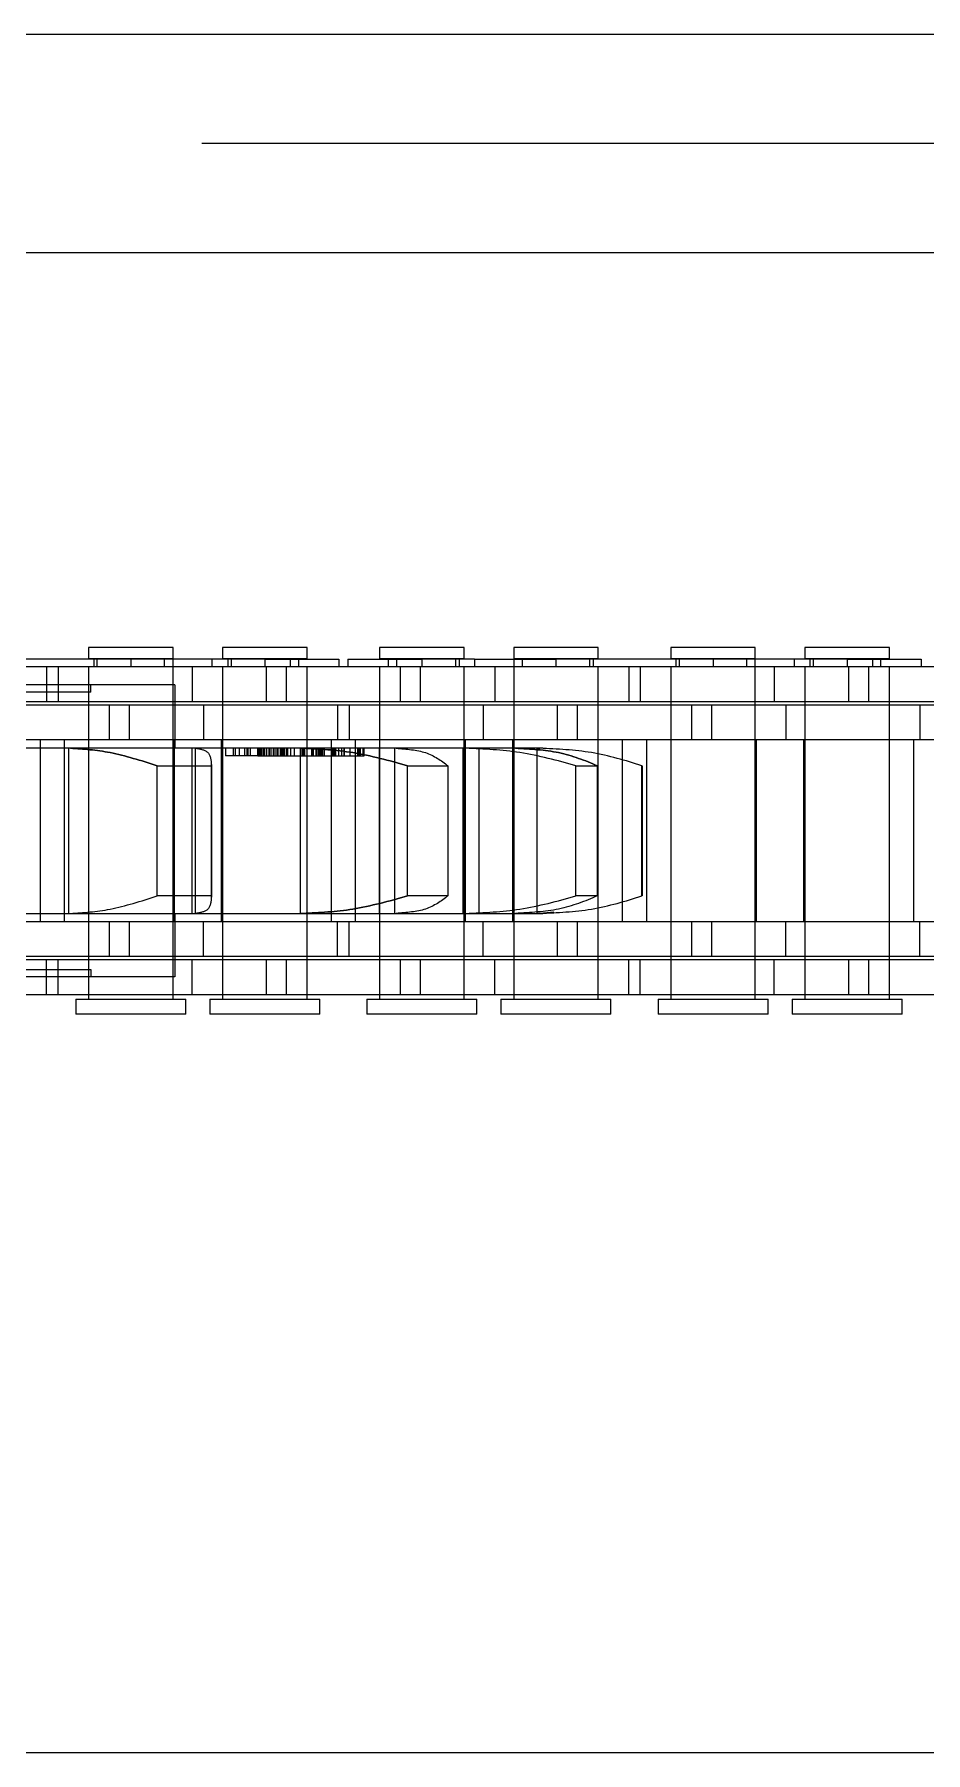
# Model space of a CAD drawing. Header units: metres. Extents: x 0 to 21025, y 0 to 14850.
# Drawn here: x 2669.8 to 2708.7, y 9261.1 to 9336.1 of the extents above; entities that cross this region are included whole.
import ezdxf

# ---------------------------------------------------------------- set-up
doc = ezdxf.new("R2010")
doc.units = ezdxf.units.M
doc.header["$LTSCALE"] = 25
doc.linetypes.add('HIDDEN2', pattern=[4.7625, 3.175, -1.5875])
doc.layers.add('SL4', color=4, linetype='Continuous')
doc.layers.add('ST1', color=7, linetype='HIDDEN2')

msp = doc.modelspace()

# ---------------------------------------------------------------- linework, layer by layer
at = {"layer": 'SL4'}
for p, q in [((2875.564, 9336.149), (1925.562, 9336.149)), ((2085.802, 9326.624), (2875.564, 9326.624)), ((2085.807, 9261.149), (2875.564, 9261.149))]:
    msp.add_line(p, q, dxfattribs=at)
at = {"layer": 'ST1'}
for p, q in [((2875.564, 9331.386), (1875.564, 9331.386)), ((2085.802, 9326.624), (2875.564, 9326.624)), ((2675.876, 9309.384), (2672.186, 9309.384)), ((2672.186, 9309.384), (2672.186, 9308.91)), ((2675.876, 9308.91), (2675.876, 9309.384)), ((2681.724, 9309.384), (2678.034, 9309.384)), ((2678.034, 9309.384), (2678.034, 9308.91)), ((2681.724, 9308.91), (2681.724, 9309.384)), ((2688.576, 9309.384), (2684.886, 9309.384)), ((2684.886, 9309.384), (2684.886, 9308.91)), ((2688.576, 9308.91), (2688.576, 9309.384)), ((2694.424, 9309.384), (2690.734, 9309.384)), ((2690.734, 9309.384), (2690.734, 9308.91)), ((2694.424, 9308.91), (2694.424, 9309.384)), ((2701.275, 9309.384), (2697.585, 9309.384)), ((2697.585, 9309.384), (2697.585, 9308.91)), ((2701.275, 9308.91), (2701.275, 9309.384)), ((2707.124, 9309.384), (2703.434, 9309.384)), ((2703.434, 9309.384), (2703.434, 9308.91)), ((2707.124, 9308.91), (2707.124, 9309.384)), ((2670.354, 9308.541), (2661.259, 9308.541)), ((2679.879, 9308.873), (2667.179, 9308.873)), ((2670.354, 9308.541), (2670.354, 9307.021)), ((2676.704, 9308.541), (2670.354, 9308.541)), ((2670.856, 9308.541), (2670.856, 9307.021)), ((2672.186, 9308.91), (2675.876, 9308.91)), ((2672.186, 9308.541), (2672.186, 9307.021)), ((2672.186, 9308.541), (2672.186, 9294.042)), ((2672.412, 9308.873), (2672.412, 9308.541)), ((2672.555, 9308.91), (2672.555, 9308.541)), ((2674.031, 9308.873), (2674.031, 9308.541)), ((2675.507, 9308.541), (2675.507, 9308.91)), ((2675.876, 9307.021), (2675.876, 9308.873)), ((2675.876, 9294.042), (2675.876, 9308.541)), ((2676.704, 9308.541), (2676.704, 9307.021)), ((2685.799, 9308.541), (2676.704, 9308.541)), ((2677.583, 9308.541), (2677.583, 9308.873)), ((2678.034, 9308.91), (2681.724, 9308.91)), ((2678.034, 9308.541), (2678.034, 9307.021)), ((2678.034, 9308.541), (2678.034, 9294.042)), ((2678.26, 9308.873), (2678.26, 9308.541)), ((2678.403, 9308.91), (2678.403, 9308.541)), ((2679.879, 9308.873), (2679.879, 9308.541)), ((2679.879, 9308.873), (2683.109, 9308.873)), ((2679.951, 9307.021), (2679.951, 9308.541)), ((2680.811, 9308.541), (2680.811, 9307.021)), ((2680.986, 9308.873), (2680.986, 9308.541)), ((2681.355, 9308.541), (2681.355, 9308.91)), ((2681.724, 9307.021), (2681.724, 9308.541)), ((2681.724, 9294.042), (2681.724, 9308.541)), ((2683.109, 9308.873), (2683.109, 9308.541)), ((2683.5, 9308.873), (2683.5, 9308.541)), ((2683.5, 9308.873), (2686.731, 9308.873)), ((2684.886, 9308.91), (2688.576, 9308.91)), ((2684.886, 9308.541), (2684.886, 9307.021)), ((2684.886, 9308.541), (2684.886, 9294.042)), ((2685.255, 9308.91), (2685.255, 9308.541)), ((2685.624, 9308.873), (2685.624, 9308.541)), ((2686.659, 9308.541), (2685.799, 9308.541)), ((2685.799, 9307.021), (2685.799, 9308.541)), ((2695.754, 9308.541), (2686.659, 9308.541)), ((2686.659, 9308.541), (2686.659, 9307.021)), ((2686.731, 9308.873), (2686.731, 9308.541)), ((2689.027, 9308.873), (2686.731, 9308.873)), ((2688.207, 9308.541), (2688.207, 9308.91)), ((2688.35, 9308.873), (2688.35, 9308.541)), ((2688.576, 9307.021), (2688.576, 9308.541)), ((2688.576, 9294.042), (2688.576, 9308.541)), ((2689.027, 9308.873), (2692.579, 9308.873)), ((2689.027, 9308.873), (2689.027, 9308.541)), ((2689.906, 9308.541), (2689.906, 9307.021)), ((2690.734, 9308.91), (2694.424, 9308.91)), ((2690.734, 9308.873), (2690.734, 9307.021)), ((2690.734, 9308.541), (2690.734, 9294.042)), ((2691.103, 9308.91), (2691.103, 9308.541)), ((2692.579, 9308.873), (2692.579, 9308.541)), ((2705.279, 9308.873), (2692.579, 9308.873)), ((2694.055, 9308.541), (2694.055, 9308.91)), ((2694.198, 9308.873), (2694.198, 9308.541)), ((2694.424, 9307.021), (2694.424, 9308.541)), ((2694.424, 9294.042), (2694.424, 9308.541)), ((2695.754, 9308.541), (2695.754, 9307.021)), ((2702.104, 9308.541), (2695.754, 9308.541)), ((2696.256, 9308.541), (2696.256, 9307.021)), ((2697.585, 9308.91), (2701.275, 9308.91)), ((2697.585, 9308.541), (2697.585, 9307.021)), ((2697.585, 9308.541), (2697.585, 9294.042)), ((2697.811, 9308.873), (2697.811, 9308.541)), ((2697.955, 9308.91), (2697.955, 9308.541)), ((2699.431, 9308.873), (2699.431, 9308.541)), ((2700.907, 9308.541), (2700.907, 9308.91)), ((2701.275, 9307.021), (2701.275, 9308.873)), ((2701.275, 9294.042), (2701.275, 9308.541)), ((2702.104, 9308.541), (2702.104, 9307.021)), ((2711.199, 9308.541), (2702.104, 9308.541)), ((2702.983, 9308.541), (2702.983, 9308.873)), ((2703.434, 9308.91), (2707.124, 9308.91)), ((2703.434, 9308.541), (2703.434, 9307.021)), ((2703.434, 9308.541), (2703.434, 9294.042)), ((2703.66, 9308.873), (2703.66, 9308.541)), ((2703.803, 9308.91), (2703.803, 9308.541)), ((2705.279, 9308.873), (2705.279, 9308.541)), ((2705.279, 9308.873), (2708.509, 9308.873)), ((2705.351, 9307.021), (2705.351, 9308.541)), ((2706.21, 9308.541), (2706.21, 9307.021)), ((2706.386, 9308.873), (2706.386, 9308.541)), ((2706.755, 9308.541), (2706.755, 9308.91)), ((2707.124, 9307.021), (2707.124, 9308.541)), ((2707.124, 9294.042), (2707.124, 9308.541)), ((2708.509, 9308.873), (2708.509, 9308.541)), ((2675.948, 9307.759), (2636.86, 9307.759)), ((2672.284, 9307.44), (2672.284, 9307.759)), ((2675.948, 9307.759), (2675.948, 9304.989)), ((2672.284, 9307.44), (2640.525, 9307.44)), ((2670.354, 9307.021), (2661.259, 9307.021)), ((2673.099, 9306.869), (2664.004, 9306.869)), ((2676.704, 9307.021), (2670.354, 9307.021)), ((2672.186, 9306.869), (2672.186, 9305.349)), ((2673.959, 9306.869), (2673.099, 9306.869)), ((2673.099, 9305.349), (2673.099, 9306.869)), ((2683.054, 9306.869), (2673.959, 9306.869)), ((2673.959, 9306.869), (2673.959, 9305.349)), ((2675.876, 9305.349), (2675.876, 9306.869)), ((2685.799, 9307.021), (2676.704, 9307.021)), ((2677.206, 9306.869), (2677.206, 9305.349)), ((2678.034, 9306.869), (2678.034, 9305.349)), ((2681.724, 9305.349), (2681.724, 9306.869)), ((2683.054, 9306.869), (2683.054, 9305.349)), ((2689.404, 9306.869), (2683.054, 9306.869)), ((2683.556, 9306.869), (2683.556, 9305.349)), ((2684.886, 9306.869), (2684.886, 9305.349)), ((2686.659, 9307.021), (2685.799, 9307.021)), ((2695.754, 9307.021), (2686.659, 9307.021)), ((2688.576, 9305.349), (2688.576, 9306.869)), ((2689.404, 9306.869), (2689.404, 9305.349)), ((2698.499, 9306.869), (2689.404, 9306.869)), ((2690.734, 9306.869), (2690.734, 9305.349)), ((2692.651, 9305.349), (2692.651, 9306.869)), ((2693.51, 9306.869), (2693.51, 9305.349)), ((2694.424, 9305.349), (2694.424, 9306.869)), ((2702.104, 9307.021), (2695.754, 9307.021)), ((2697.585, 9306.869), (2697.585, 9305.349)), ((2699.359, 9306.869), (2698.499, 9306.869)), ((2698.499, 9305.349), (2698.499, 9306.869)), ((2708.454, 9306.869), (2699.359, 9306.869)), ((2699.359, 9306.869), (2699.359, 9305.349)), ((2701.275, 9305.349), (2701.275, 9306.869)), ((2711.199, 9307.021), (2702.104, 9307.021)), ((2702.605, 9306.869), (2702.605, 9305.349)), ((2703.434, 9306.869), (2703.434, 9305.349)), ((2707.124, 9305.349), (2707.124, 9306.869)), ((2708.454, 9306.869), (2708.454, 9305.349)), ((2714.804, 9306.869), (2708.454, 9306.869)), ((2673.099, 9305.349), (2664.004, 9305.349)), ((2670.071, 9305.349), (2670.071, 9297.419)), ((2671.139, 9297.419), (2671.139, 9305.349)), ((2672.186, 9305.349), (2672.186, 9297.419)), ((2673.959, 9305.349), (2673.099, 9305.349)), ((2683.054, 9305.349), (2673.959, 9305.349)), ((2675.876, 9297.419), (2675.876, 9305.349)), ((2675.919, 9305.349), (2675.919, 9297.419)), ((2677.991, 9297.419), (2677.991, 9305.349)), ((2678.034, 9305.349), (2678.034, 9297.419)), ((2681.724, 9297.419), (2681.724, 9305.349)), ((2682.771, 9305.349), (2682.771, 9297.419)), ((2689.404, 9305.349), (2683.054, 9305.349)), ((2683.839, 9297.419), (2683.839, 9305.349)), ((2684.886, 9305.349), (2684.886, 9297.419)), ((2688.576, 9297.419), (2688.576, 9305.349)), ((2688.619, 9305.349), (2688.619, 9297.419)), ((2698.499, 9305.349), (2689.404, 9305.349)), ((2690.691, 9297.419), (2690.691, 9305.349)), ((2690.734, 9305.349), (2690.734, 9297.419)), ((2694.424, 9297.419), (2694.424, 9305.349)), ((2695.47, 9305.349), (2695.47, 9297.419)), ((2696.539, 9297.419), (2696.539, 9305.349)), ((2697.585, 9305.349), (2697.585, 9297.419)), ((2699.359, 9305.349), (2698.499, 9305.349)), ((2708.454, 9305.349), (2699.359, 9305.349)), ((2701.275, 9297.419), (2701.275, 9305.349)), ((2701.319, 9305.349), (2701.319, 9297.419)), ((2703.39, 9297.419), (2703.39, 9305.349)), ((2703.434, 9305.349), (2703.434, 9297.419)), ((2707.124, 9297.419), (2707.124, 9305.349)), ((2708.17, 9305.349), (2708.17, 9297.419)), ((2714.804, 9305.349), (2708.454, 9305.349)), ((2671.309, 9304.989), (2665.686, 9304.989)), ((2671.309, 9304.989), (2671.309, 9297.779)), ((2671.397, 9304.989), (2671.309, 9304.989)), ((2676.878, 9304.989), (2671.397, 9304.989)), ((2676.69, 9304.989), (2676.69, 9297.779)), ((2676.84, 9304.989), (2676.84, 9297.779)), ((2681.424, 9304.989), (2676.878, 9304.989)), ((2678.165, 9304.989), (2678.165, 9304.654)), ((2679.005, 9304.654), (2678.165, 9304.654)), ((2678.5, 9304.989), (2678.5, 9304.654)), ((2678.603, 9304.654), (2678.603, 9304.989)), ((2678.773, 9304.654), (2678.773, 9304.989)), ((2679.005, 9304.654), (2679.005, 9304.989)), ((2679.157, 9304.654), (2679.005, 9304.654)), ((2679.108, 9304.654), (2679.108, 9304.989)), ((2679.157, 9304.654), (2679.157, 9304.989)), ((2679.572, 9304.654), (2679.157, 9304.654)), ((2679.249, 9304.654), (2679.249, 9304.989)), ((2679.572, 9304.654), (2679.572, 9304.989)), ((2679.572, 9304.654), (2682.001, 9304.654)), ((2679.631, 9304.989), (2679.631, 9304.654)), ((2679.632, 9304.654), (2679.632, 9304.989)), ((2679.682, 9304.654), (2679.682, 9304.989)), ((2679.695, 9304.654), (2679.695, 9304.989)), ((2679.696, 9304.654), (2679.696, 9304.989)), ((2679.754, 9304.654), (2679.754, 9304.989)), ((2679.83, 9304.654), (2679.83, 9304.989)), ((2679.839, 9304.654), (2679.839, 9304.989)), ((2679.869, 9304.654), (2679.869, 9304.989)), ((2679.944, 9304.989), (2679.944, 9304.654)), ((2679.946, 9304.654), (2679.946, 9304.989)), ((2679.954, 9304.654), (2679.954, 9304.989)), ((2679.967, 9304.654), (2679.967, 9304.989)), ((2680.06, 9304.654), (2680.06, 9304.989)), ((2680.08, 9304.654), (2680.08, 9304.989)), ((2680.088, 9304.654), (2680.088, 9304.989)), ((2680.157, 9304.654), (2680.157, 9304.989)), ((2680.25, 9304.654), (2680.25, 9304.989)), ((2680.334, 9304.654), (2680.334, 9304.989)), ((2680.413, 9304.654), (2680.413, 9304.989)), ((2680.462, 9304.654), (2680.462, 9304.989)), ((2680.565, 9304.654), (2680.565, 9304.989)), ((2680.598, 9304.654), (2680.598, 9304.989)), ((2680.6, 9304.654), (2680.6, 9304.989)), ((2680.633, 9304.654), (2680.633, 9304.989)), ((2680.672, 9304.654), (2680.672, 9304.989)), ((2680.707, 9304.654), (2680.707, 9304.989)), ((2680.71, 9304.654), (2680.71, 9304.989)), ((2680.735, 9304.654), (2680.735, 9304.989)), ((2680.739, 9304.654), (2680.739, 9304.989)), ((2680.827, 9304.654), (2680.827, 9304.989)), ((2680.841, 9304.654), (2680.841, 9304.989)), ((2680.857, 9304.654), (2680.857, 9304.989)), ((2680.876, 9304.654), (2680.876, 9304.989)), ((2680.884, 9304.654), (2680.884, 9304.989)), ((2681.018, 9304.654), (2681.018, 9304.989)), ((2681.177, 9304.654), (2681.177, 9304.989)), ((2681.424, 9304.989), (2681.424, 9297.779)), ((2681.539, 9304.989), (2681.424, 9304.989)), ((2681.424, 9304.989), (2681.539, 9304.989)), ((2681.512, 9304.654), (2681.512, 9304.989)), ((2685.607, 9304.989), (2681.539, 9304.989)), ((2681.56, 9304.654), (2681.56, 9304.989)), ((2681.622, 9304.654), (2681.622, 9304.989)), ((2681.921, 9304.654), (2681.921, 9304.989)), ((2681.962, 9304.654), (2681.962, 9304.989)), ((2681.983, 9304.654), (2681.983, 9304.989)), ((2682.001, 9304.654), (2682.001, 9304.989)), ((2682.001, 9304.654), (2682.392, 9304.654)), ((2682.111, 9304.654), (2682.111, 9304.989)), ((2682.157, 9304.654), (2682.157, 9304.989)), ((2682.237, 9304.654), (2682.237, 9304.989)), ((2682.291, 9304.654), (2682.291, 9304.989)), ((2682.346, 9304.654), (2682.346, 9304.989)), ((2682.363, 9304.654), (2682.363, 9304.989)), ((2682.384, 9304.654), (2682.384, 9304.989)), ((2682.392, 9304.654), (2682.392, 9304.989)), ((2682.392, 9304.654), (2683.239, 9304.654)), ((2682.464, 9304.654), (2682.464, 9304.989)), ((2682.487, 9304.654), (2682.487, 9304.989)), ((2682.822, 9304.654), (2682.822, 9304.989)), ((2682.849, 9304.654), (2682.849, 9304.989)), ((2682.895, 9304.654), (2682.895, 9304.989)), ((2682.933, 9304.654), (2682.933, 9304.989)), ((2682.981, 9304.654), (2682.981, 9304.989)), ((2683.102, 9304.654), (2683.102, 9304.989)), ((2683.239, 9304.654), (2683.239, 9304.989)), ((2683.239, 9304.654), (2683.521, 9304.654)), ((2683.335, 9304.654), (2683.335, 9304.989)), ((2683.356, 9304.654), (2683.356, 9304.989)), ((2683.521, 9304.654), (2683.605, 9304.654)), ((2683.605, 9304.654), (2683.605, 9304.989)), ((2683.605, 9304.654), (2683.93, 9304.654)), ((2683.84, 9304.654), (2683.84, 9304.989)), ((2683.93, 9304.654), (2683.93, 9304.989)), ((2683.93, 9304.654), (2683.966, 9304.654)), ((2683.966, 9304.654), (2683.966, 9304.989)), ((2683.966, 9304.654), (2684.173, 9304.654)), ((2684.008, 9304.654), (2684.008, 9304.989)), ((2684.046, 9304.654), (2684.046, 9304.989)), ((2684.163, 9304.654), (2684.163, 9304.989)), ((2684.173, 9304.654), (2684.173, 9304.989)), ((2684.173, 9304.654), (2684.208, 9304.654)), ((2684.194, 9304.654), (2684.194, 9304.989)), ((2684.208, 9304.654), (2684.208, 9304.989)), ((2684.86, 9304.989), (2684.86, 9297.779)), ((2685.529, 9304.989), (2685.529, 9297.779)), ((2688.521, 9304.989), (2685.607, 9304.989)), ((2688.521, 9304.989), (2688.521, 9297.779)), ((2688.649, 9304.989), (2688.521, 9304.989)), ((2688.521, 9304.989), (2688.649, 9304.989)), ((2690.814, 9304.989), (2688.649, 9304.989)), ((2689.207, 9304.989), (2689.207, 9297.779)), ((2690.705, 9304.989), (2690.705, 9297.779)), ((2691.744, 9304.989), (2690.814, 9304.989)), ((2691.744, 9304.989), (2691.744, 9297.779)), ((2691.871, 9304.989), (2691.744, 9304.989)), ((2691.744, 9304.989), (2691.871, 9304.989)), ((2692.012, 9304.989), (2691.871, 9304.989)), ((2675.175, 9298.541), (2675.175, 9304.227)), ((2675.175, 9304.227), (2677.55, 9304.227)), ((2677.55, 9304.227), (2677.55, 9298.541)), ((2677.552, 9298.483), (2677.552, 9304.284)), ((2686.1, 9304.227), (2687.864, 9304.227)), ((2686.1, 9298.541), (2686.1, 9304.227)), ((2687.864, 9304.227), (2687.864, 9298.541)), ((2693.444, 9298.541), (2693.444, 9304.227)), ((2693.444, 9304.227), (2694.382, 9304.227)), ((2694.382, 9304.227), (2694.382, 9298.541)), ((2696.321, 9298.541), (2696.321, 9304.227)), ((2696.321, 9304.227), (2696.344, 9304.227)), ((2696.344, 9304.227), (2696.344, 9298.541)), ((2677.55, 9298.541), (2675.175, 9298.541)), ((2687.864, 9298.541), (2686.1, 9298.541)), ((2694.382, 9298.541), (2693.444, 9298.541)), ((2696.344, 9298.541), (2696.321, 9298.541)), ((2665.686, 9297.779), (2671.309, 9297.779)), ((2671.309, 9297.779), (2671.397, 9297.779)), ((2671.397, 9297.779), (2676.878, 9297.779)), ((2675.948, 9297.779), (2675.948, 9295.009)), ((2676.878, 9297.779), (2681.424, 9297.779)), ((2681.424, 9297.779), (2681.539, 9297.779)), ((2681.539, 9297.779), (2681.424, 9297.779)), ((2681.539, 9297.779), (2685.607, 9297.779)), ((2685.607, 9297.779), (2688.521, 9297.779)), ((2688.521, 9297.779), (2688.649, 9297.779)), ((2688.649, 9297.779), (2688.521, 9297.779)), ((2688.649, 9297.779), (2690.814, 9297.779)), ((2690.814, 9297.779), (2691.744, 9297.779)), ((2691.744, 9297.779), (2691.871, 9297.779)), ((2691.871, 9297.779), (2691.744, 9297.779)), ((2692.486, 9297.831), (2691.871, 9297.779)), ((2691.871, 9297.779), (2692.012, 9297.779)), ((2692.491, 9297.788), (2692.012, 9297.779)), ((2673.099, 9297.419), (2664.004, 9297.419)), ((2672.186, 9297.419), (2672.186, 9295.899)), ((2673.959, 9297.419), (2673.099, 9297.419)), ((2673.099, 9295.899), (2673.099, 9297.419)), ((2683.054, 9297.419), (2673.959, 9297.419)), ((2673.959, 9297.419), (2673.959, 9295.899)), ((2675.876, 9295.899), (2675.876, 9297.419)), ((2677.206, 9295.899), (2677.206, 9297.419)), ((2678.034, 9297.419), (2678.034, 9295.899)), ((2681.724, 9295.899), (2681.724, 9297.419)), ((2683.054, 9295.899), (2683.054, 9297.419)), ((2689.404, 9297.419), (2683.054, 9297.419)), ((2683.556, 9295.899), (2683.556, 9297.419)), ((2684.886, 9297.419), (2684.886, 9295.899)), ((2688.576, 9295.899), (2688.576, 9297.419)), ((2689.404, 9295.899), (2689.404, 9297.419)), ((2698.499, 9297.419), (2689.404, 9297.419)), ((2690.734, 9297.419), (2690.734, 9295.899)), ((2692.651, 9295.899), (2692.651, 9297.419)), ((2693.51, 9297.419), (2693.51, 9295.899)), ((2694.424, 9295.899), (2694.424, 9297.419)), ((2697.585, 9297.419), (2697.585, 9295.899)), ((2699.359, 9297.419), (2698.499, 9297.419)), ((2698.499, 9295.899), (2698.499, 9297.419)), ((2708.454, 9297.419), (2699.359, 9297.419)), ((2699.359, 9297.419), (2699.359, 9295.899)), ((2701.275, 9295.899), (2701.275, 9297.419)), ((2702.605, 9295.899), (2702.605, 9297.419)), ((2703.434, 9297.419), (2703.434, 9295.899)), ((2707.124, 9295.899), (2707.124, 9297.419)), ((2708.454, 9295.899), (2708.454, 9297.419)), ((2714.804, 9297.419), (2708.454, 9297.419)), ((2670.354, 9295.747), (2661.259, 9295.747)), ((2673.099, 9295.899), (2664.004, 9295.899)), ((2670.354, 9294.227), (2670.354, 9295.747)), ((2676.704, 9295.747), (2670.354, 9295.747)), ((2670.856, 9294.227), (2670.856, 9295.747)), ((2672.186, 9295.747), (2672.186, 9294.227)), ((2673.959, 9295.899), (2673.099, 9295.899)), ((2683.054, 9295.899), (2673.959, 9295.899)), ((2675.876, 9294.227), (2675.876, 9295.747)), ((2676.704, 9294.227), (2676.704, 9295.747)), ((2685.799, 9295.747), (2676.704, 9295.747)), ((2678.034, 9295.747), (2678.034, 9294.227)), ((2679.951, 9294.227), (2679.951, 9295.747)), ((2680.811, 9295.747), (2680.811, 9294.227)), ((2681.724, 9294.227), (2681.724, 9295.747)), ((2689.404, 9295.899), (2683.054, 9295.899)), ((2684.886, 9295.747), (2684.886, 9294.227)), ((2686.659, 9295.747), (2685.799, 9295.747)), ((2685.799, 9294.227), (2685.799, 9295.747)), ((2695.754, 9295.747), (2686.659, 9295.747)), ((2686.659, 9295.747), (2686.659, 9294.227)), ((2688.576, 9294.227), (2688.576, 9295.747)), ((2698.499, 9295.899), (2689.404, 9295.899)), ((2689.906, 9294.227), (2689.906, 9295.747)), ((2690.734, 9295.747), (2690.734, 9294.227)), ((2694.424, 9294.227), (2694.424, 9295.747)), ((2695.754, 9294.227), (2695.754, 9295.747)), ((2702.104, 9295.747), (2695.754, 9295.747)), ((2696.256, 9294.227), (2696.256, 9295.747)), ((2697.585, 9295.747), (2697.585, 9294.227)), ((2699.359, 9295.899), (2698.499, 9295.899)), ((2708.454, 9295.899), (2699.359, 9295.899)), ((2701.275, 9294.227), (2701.275, 9295.747)), ((2702.104, 9294.227), (2702.104, 9295.747)), ((2711.199, 9295.747), (2702.104, 9295.747)), ((2703.434, 9295.747), (2703.434, 9294.227)), ((2705.351, 9294.227), (2705.351, 9295.747)), ((2706.21, 9295.747), (2706.21, 9294.227)), ((2707.124, 9294.227), (2707.124, 9295.747)), ((2714.804, 9295.899), (2708.454, 9295.899)), ((2675.948, 9295.009), (2636.86, 9295.009)), ((2640.525, 9295.327), (2672.284, 9295.327)), ((2672.284, 9295.327), (2672.284, 9295.009)), ((2670.354, 9294.227), (2661.259, 9294.227)), ((2676.704, 9294.227), (2670.354, 9294.227)), ((2671.632, 9294.042), (2676.429, 9294.042)), ((2671.632, 9294.042), (2671.632, 9293.384)), ((2676.429, 9293.384), (2676.429, 9294.042)), ((2685.799, 9294.227), (2676.704, 9294.227)), ((2677.48, 9294.042), (2682.277, 9294.042)), ((2677.48, 9294.042), (2677.48, 9293.384)), ((2682.277, 9293.384), (2682.277, 9294.042)), ((2684.332, 9294.042), (2689.129, 9294.042)), ((2684.332, 9294.042), (2684.332, 9293.384)), ((2686.659, 9294.227), (2685.799, 9294.227)), ((2695.754, 9294.227), (2686.659, 9294.227)), ((2689.129, 9293.384), (2689.129, 9294.042)), ((2690.18, 9294.042), (2694.977, 9294.042)), ((2690.18, 9294.042), (2690.18, 9293.384)), ((2694.977, 9293.384), (2694.977, 9294.042)), ((2702.104, 9294.227), (2695.754, 9294.227)), ((2697.032, 9294.042), (2701.829, 9294.042)), ((2697.032, 9294.042), (2697.032, 9293.384)), ((2701.829, 9293.384), (2701.829, 9294.042)), ((2711.199, 9294.227), (2702.104, 9294.227)), ((2702.88, 9294.042), (2707.677, 9294.042)), ((2702.88, 9294.042), (2702.88, 9293.384)), ((2707.677, 9293.384), (2707.677, 9294.042)), ((2676.429, 9293.384), (2671.632, 9293.384)), ((2682.277, 9293.384), (2677.48, 9293.384)), ((2689.129, 9293.384), (2684.332, 9293.384)), ((2694.977, 9293.384), (2690.18, 9293.384)), ((2701.829, 9293.384), (2697.032, 9293.384)), ((2707.677, 9293.384), (2702.88, 9293.384))]:
    msp.add_line(p, q, dxfattribs=at)
for points, knots in [([(2675.175, 9304.227), (2674.478, 9304.449), (2673.125, 9304.88), (2671.961, 9304.953), (2671.397, 9304.989)], [0, 0, 0, 0, 0.515263, 1, 1, 1, 1]), ([(2671.397, 9304.989), (2671.961, 9304.953), (2673.125, 9304.88), (2674.478, 9304.449), (2675.175, 9304.227)], [0, 0, 0, 0, 0.4847365, 1, 1, 1, 1]), ([(2676.878, 9304.989), (2677.08, 9304.953), (2677.496, 9304.88), (2677.532, 9304.449), (2677.55, 9304.227)], [0, 0, 0, 0, 0.484735, 1, 1, 1, 1]), ([(2686.1, 9304.227), (2685.3, 9304.449), (2683.748, 9304.88), (2682.26, 9304.953), (2681.539, 9304.989)], [0, 0, 0, 0, 0.515264, 1, 1, 1, 1]), ([(2681.539, 9304.989), (2682.26, 9304.953), (2683.748, 9304.88), (2685.3, 9304.449), (2686.1, 9304.227)], [0, 0, 0, 0, 0.484736, 1, 1, 1, 1]), ([(2685.607, 9304.989), (2686.06, 9304.953), (2686.993, 9304.88), (2687.567, 9304.449), (2687.864, 9304.227)], [0, 0, 0, 0, 0.484737, 1, 1, 1, 1]), ([(2693.444, 9304.227), (2692.638, 9304.449), (2691.073, 9304.88), (2689.441, 9304.953), (2688.649, 9304.989)], [0, 0, 0, 0, 0.515256, 1, 1, 1, 1]), ([(2690.814, 9304.989), (2691.462, 9304.953), (2692.8, 9304.88), (2693.844, 9304.449), (2694.382, 9304.227)], [0, 0, 0, 0, 0.484736, 1, 1, 1, 1]), ([(2694.382, 9304.227), (2693.844, 9304.449), (2692.8, 9304.88), (2691.462, 9304.953), (2690.814, 9304.989)], [0, 0, 0, 0, 0.515264, 1, 1, 1, 1]), ([(2696.321, 9304.227), (2695.605, 9304.449), (2694.217, 9304.88), (2692.637, 9304.953), (2691.871, 9304.989)], [0, 0, 0, 0, 0.515254, 1, 1, 1, 1]), ([(2671.397, 9297.779), (2671.961, 9297.814), (2673.125, 9297.887), (2674.478, 9298.318), (2675.175, 9298.541)], [0, 0, 0, 0, 0.484736, 1, 1, 1, 1]), ([(2677.55, 9298.541), (2677.532, 9298.318), (2677.496, 9297.887), (2677.08, 9297.814), (2676.878, 9297.779)], [0, 0, 0, 0, 0.51526, 1, 1, 1, 1]), ([(2681.539, 9297.779), (2682.26, 9297.814), (2683.748, 9297.887), (2685.3, 9298.318), (2686.1, 9298.541)], [0, 0, 0, 0, 0.484736, 1, 1, 1, 1]), ([(2686.1, 9298.541), (2685.3, 9298.318), (2683.748, 9297.887), (2682.26, 9297.814), (2681.539, 9297.779)], [0, 0, 0, 0, 0.515264, 1, 1, 1, 1]), ([(2687.864, 9298.541), (2687.567, 9298.318), (2686.993, 9297.887), (2686.06, 9297.814), (2685.607, 9297.779)], [0, 0, 0, 0, 0.515263, 1, 1, 1, 1]), ([(2688.649, 9297.779), (2689.441, 9297.814), (2691.073, 9297.887), (2692.638, 9298.318), (2693.444, 9298.541)], [0, 0, 0, 0, 0.484722, 1, 1, 1, 1]), ([(2694.382, 9298.541), (2693.844, 9298.318), (2692.8, 9297.887), (2691.462, 9297.814), (2690.814, 9297.779)], [0, 0, 0, 0, 0.515264, 1, 1, 1, 1]), ([(2691.871, 9297.779), (2692.637, 9297.814), (2694.217, 9297.887), (2695.605, 9298.318), (2696.321, 9298.541)], [0, 0, 0, 0, 0.4847248, 1, 1, 1, 1])]:
    msp.add_open_spline(points, degree=3, knots=knots, dxfattribs=at)

doc.saveas('drawing.dxf')
